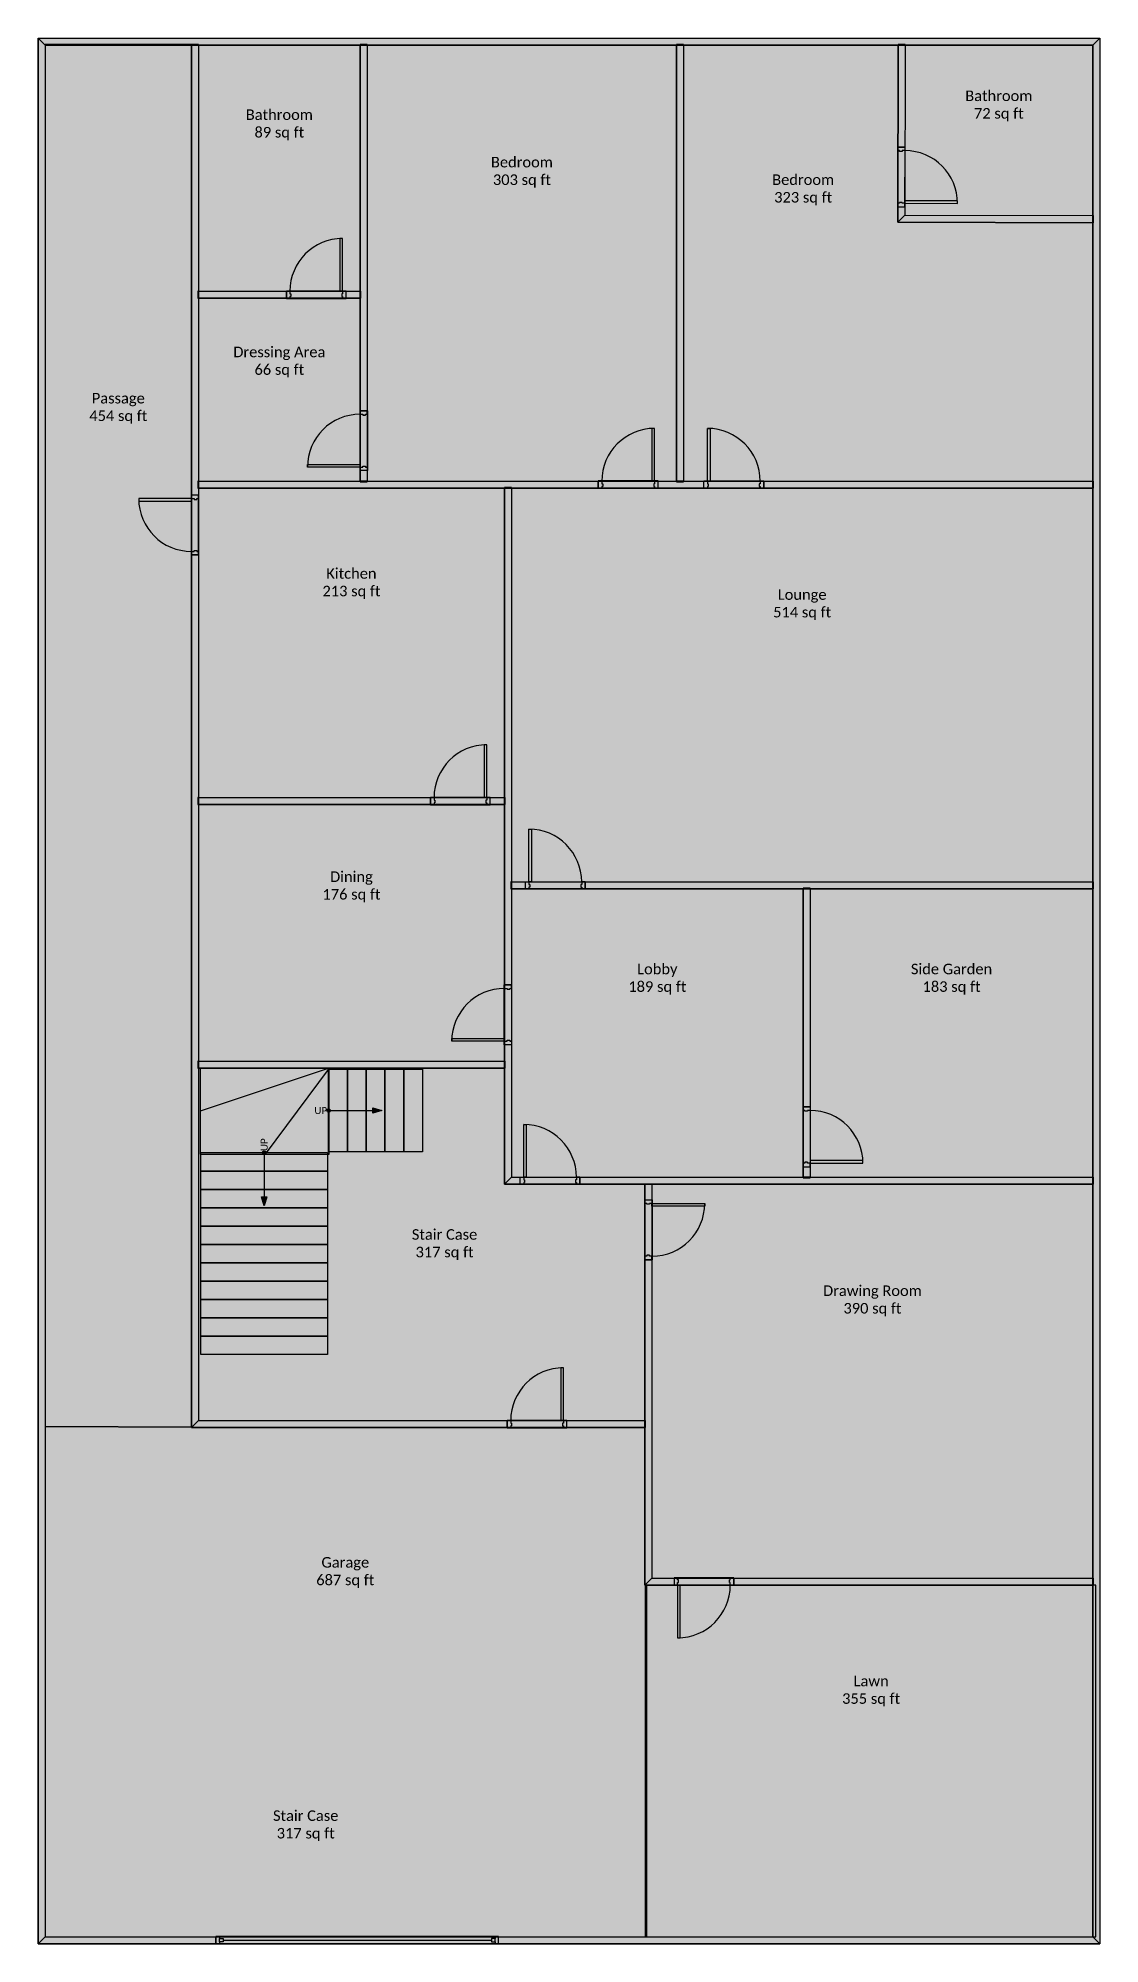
# Model space of a CAD drawing. Extents: x 0.7 to 51.1, y 1 to 91.3.
import ezdxf

# ---------------------------------------------------------------- set-up
doc = ezdxf.new("R2010")
doc.units = 0
doc.header["$MEASUREMENT"] = 0
for name, color, linetype in [('BUILDING_ENVELOPE', 7, 'CONTINUOUS'), ('LANDING', 7, 'CONTINUOUS'), ('SPACE', 7, 'CONTINUOUS'), ('STAIR', 7, 'CONTINUOUS')]:
    doc.layers.add(name, color=color, linetype=linetype)
doc.styles.get("Standard").update_dxf_attribs({"font": 'txt.shx'})

msp = doc.modelspace()

# ---------------------------------------------------------------- hatches: boundary and pattern name
at = {"layer": 'BUILDING_ENVELOPE'}
for points in [[(1.065, 90.999), (1.065, 1.332), (0.732, 0.999), (0.732, 91.332)], [(0.732, 91.332), (51.065, 91.332), (50.732, 90.999), (1.065, 90.999)], [(51.065, 91.332), (51.065, 0.999), (50.732, 1.332), (50.732, 90.999)], [(8, 90.999), (8.333, 90.999), (8.333, 91.032), (8, 91.032)], [(8.333, 90.999), (8.333, 25.8), (8, 25.467), (8, 90.999)], [(16, 90.999), (16.333, 90.999), (16.333, 91.032), (16, 91.032)], [(16.333, 90.999), (16.333, 70.333), (16, 70.333), (16, 90.999)], [(31, 90.999), (31.333, 90.999), (31.333, 91.032), (31, 91.032)], [(31.333, 90.999), (31.333, 70.333), (31, 70.333), (31, 90.999)], [(41.833, 90.999), (41.817, 82.935), (41.483, 82.603), (41.5, 90.999)], [(41.5, 90.999), (41.833, 90.999), (41.833, 91.032), (41.5, 91.032)], [(44.318, 83.62), (41.818, 83.625), (41.818, 83.5), (44.318, 83.495)], [(41.817, 82.935), (50.732, 82.917), (50.732, 82.583), (41.483, 82.603)], [(50.732, 82.917), (50.732, 82.583), (50.765, 82.583), (50.765, 82.917)], [(15.042, 81.833), (15.042, 79.333), (15.167, 79.333), (15.167, 81.833)], [(8.333, 79), (8.333, 79.333), (8.3, 79.333), (8.3, 79)], [(8.333, 79.333), (16, 79.333), (16, 79), (8.333, 79)], [(16, 79.333), (16, 79), (16.033, 79), (16.033, 79.333)], [(29.83, 72.833), (29.83, 70.333), (29.955, 70.333), (29.955, 72.833)], [(32.585, 72.833), (32.585, 70.333), (32.46, 70.333), (32.46, 72.833)], [(13.5, 71.125), (16, 71.125), (16, 71), (13.5, 71)], [(8.333, 70), (8.333, 70.333), (8.3, 70.333), (8.3, 70)], [(8.333, 70.333), (50.732, 70.333), (50.732, 70), (8.333, 70)], [(16.333, 70.333), (16, 70.333), (16, 70.3), (16.333, 70.3)], [(22.838, 70), (23.171, 70), (23.171, 70.033), (22.838, 70.033)], [(23.171, 70), (23.171, 37.333), (22.838, 37), (22.838, 70)], [(31.333, 70.333), (31, 70.333), (31, 70.3), (31.333, 70.3)], [(50.732, 70.333), (50.732, 70), (50.765, 70), (50.765, 70.333)], [(5.5, 69.375), (8, 69.375), (8, 69.5), (5.5, 69.5)], [(21.875, 57.833), (21.875, 55.333), (22, 55.333), (22, 57.833)], [(8.333, 55), (8.333, 55.333), (8.3, 55.333), (8.3, 55)], [(8.333, 55.333), (22.838, 55.333), (22.838, 55), (8.333, 55)], [(22.838, 55.333), (22.838, 55), (22.871, 55), (22.871, 55.333)], [(24.125, 53.833), (24.125, 51.333), (24, 51.333), (24, 53.833)], [(23.171, 51), (23.171, 51.333), (23.138, 51.333), (23.138, 51)], [(23.171, 51.333), (50.732, 51.333), (50.732, 51), (23.171, 51)], [(37, 51), (37.333, 51), (37.333, 51.033), (37, 51.033)], [(37.333, 51), (37.333, 37.333), (37, 37.333), (37, 51)], [(50.732, 51.333), (50.732, 51), (50.765, 51), (50.765, 51.333)], [(20.338, 43.908), (22.838, 43.908), (22.838, 43.783), (20.338, 43.783)], [(8.333, 42.5), (8.333, 42.833), (8.3, 42.833), (8.3, 42.5)], [(8.333, 42.833), (22.838, 42.833), (22.838, 42.5), (8.333, 42.5)], [(22.838, 42.833), (22.838, 42.5), (22.871, 42.5), (22.871, 42.833)], [(23.875, 39.833), (23.875, 37.333), (23.75, 37.333), (23.75, 39.833)], [(39.833, 38.125), (37.333, 38.125), (37.333, 38), (39.833, 38)], [(23.171, 37.333), (50.732, 37.333), (50.732, 37), (22.838, 37)], [(37.333, 37.333), (37, 37.333), (37, 37.3), (37.333, 37.3)], [(50.732, 37.333), (50.732, 37), (50.765, 37), (50.765, 37.333)], [(29.833, 37), (29.833, 18.333), (29.5, 18), (29.5, 37), (29.667, 37)], [(32.333, 35.966), (29.833, 35.966), (29.833, 36.091), (32.333, 36.091)], [(25.511, 28.3), (25.511, 25.8), (25.636, 25.8), (25.636, 28.3)], [(8.333, 25.8), (29.5, 25.8), (29.5, 25.467), (8, 25.467)], [(29.5, 25.8), (29.5, 25.467), (29.533, 25.467), (29.533, 25.8)], [(29.833, 18.333), (50.732, 18.333), (50.732, 18), (29.5, 18)], [(50.732, 18.333), (50.732, 18), (50.765, 18), (50.765, 18.333)], [(31.17, 15.5), (31.17, 18), (31.045, 18), (31.045, 15.5)], [(1.065, 1.332), (50.732, 1.332), (51.065, 0.999), (0.732, 0.999)]]:
    msp.add_hatch(color=7, dxfattribs=at).paths.add_polyline_path(points)
h = msp.add_hatch(color=7, dxfattribs=at)
h.paths.add_polyline_path([(41.484, 83.334), (41.817, 83.333), (41.818, 83.5), (41.693, 83.5), (41.568, 83.5), (41.484, 83.5)])
h.paths.add_polyline_path([(41.49, 86.167), (41.823, 86.166), (41.823, 86), (41.698, 86), (41.573, 86), (41.49, 86)])
h = msp.add_hatch(color=7, dxfattribs=at)
h.paths.add_polyline_path([(41.693, 83.5), (41.693, 83.542), (41.568, 83.542), (41.568, 83.5)])
h.paths.add_polyline_path([(41.698, 86), (41.698, 85.958), (41.573, 85.959), (41.573, 86)])
h = msp.add_hatch(color=7, dxfattribs=at)
h.paths.add_polyline_path([(15.333, 79), (15.333, 79.333), (15.167, 79.333), (15.167, 79.208), (15.167, 79.083), (15.167, 79)])
h.paths.add_polyline_path([(12.5, 79), (12.5, 79.333), (12.667, 79.333), (12.667, 79.208), (12.667, 79.083), (12.667, 79)])
h = msp.add_hatch(color=7, dxfattribs=at)
h.paths.add_polyline_path([(15.167, 79.208), (15.125, 79.208), (15.125, 79.083), (15.167, 79.083)])
h.paths.add_polyline_path([(12.667, 79.208), (12.708, 79.208), (12.708, 79.083), (12.667, 79.083)])
h = msp.add_hatch(color=7, dxfattribs=at)
h.paths.add_polyline_path([(16.333, 70.833), (16, 70.833), (16, 71), (16.125, 71), (16.25, 71), (16.333, 71)])
h.paths.add_polyline_path([(16.333, 73.667), (16, 73.667), (16, 73.5), (16.125, 73.5), (16.25, 73.5), (16.333, 73.5)])
h = msp.add_hatch(color=7, dxfattribs=at)
h.paths.add_polyline_path([(16.125, 71), (16.125, 71.042), (16.25, 71.042), (16.25, 71)])
h.paths.add_polyline_path([(16.125, 73.5), (16.125, 73.458), (16.25, 73.458), (16.25, 73.5)])
h = msp.add_hatch(color=7, dxfattribs=at)
h.paths.add_polyline_path([(8.333, 69.667), (8, 69.667), (8, 69.5), (8.125, 69.5), (8.25, 69.5), (8.333, 69.5)])
h.paths.add_polyline_path([(8.333, 66.833), (8, 66.833), (8, 67), (8.125, 67), (8.25, 67), (8.333, 67)])
h = msp.add_hatch(color=7, dxfattribs=at)
h.paths.add_polyline_path([(30.121, 70), (30.121, 70.333), (29.955, 70.333), (29.955, 70.208), (29.955, 70.083), (29.955, 70)])
h.paths.add_polyline_path([(27.288, 70), (27.288, 70.333), (27.455, 70.333), (27.455, 70.208), (27.455, 70.083), (27.455, 70)])
h = msp.add_hatch(color=7, dxfattribs=at)
h.paths.add_polyline_path([(29.955, 70.208), (29.913, 70.208), (29.913, 70.083), (29.955, 70.083)])
h.paths.add_polyline_path([(27.455, 70.208), (27.496, 70.208), (27.496, 70.083), (27.455, 70.083)])
h = msp.add_hatch(color=7, dxfattribs=at)
h.paths.add_polyline_path([(32.293, 70), (32.293, 70.333), (32.46, 70.333), (32.46, 70.208), (32.46, 70.083), (32.46, 70)])
h.paths.add_polyline_path([(35.127, 70), (35.127, 70.333), (34.96, 70.333), (34.96, 70.208), (34.96, 70.083), (34.96, 70)])
h = msp.add_hatch(color=7, dxfattribs=at)
h.paths.add_polyline_path([(32.46, 70.208), (32.502, 70.208), (32.502, 70.083), (32.46, 70.083)])
h.paths.add_polyline_path([(34.96, 70.208), (34.918, 70.208), (34.918, 70.083), (34.96, 70.083)])
h = msp.add_hatch(color=7, dxfattribs=at)
h.paths.add_polyline_path([(8.125, 69.5), (8.125, 69.458), (8.25, 69.458), (8.25, 69.5)])
h.paths.add_polyline_path([(8.125, 67), (8.125, 67.042), (8.25, 67.042), (8.25, 67)])
h = msp.add_hatch(color=7, dxfattribs=at)
h.paths.add_polyline_path([(22.167, 55), (22.167, 55.333), (22, 55.333), (22, 55.208), (22, 55.083), (22, 55)])
h.paths.add_polyline_path([(19.333, 55), (19.333, 55.333), (19.5, 55.333), (19.5, 55.208), (19.5, 55.083), (19.5, 55)])
h = msp.add_hatch(color=7, dxfattribs=at)
h.paths.add_polyline_path([(22, 55.208), (21.958, 55.208), (21.958, 55.083), (22, 55.083)])
h.paths.add_polyline_path([(19.5, 55.208), (19.542, 55.208), (19.542, 55.083), (19.5, 55.083)])
h = msp.add_hatch(color=7, dxfattribs=at)
h.paths.add_polyline_path([(23.833, 51), (23.833, 51.333), (24, 51.333), (24, 51.208), (24, 51.083), (24, 51)])
h.paths.add_polyline_path([(26.667, 51), (26.667, 51.333), (26.5, 51.333), (26.5, 51.208), (26.5, 51.083), (26.5, 51)])
h = msp.add_hatch(color=7, dxfattribs=at)
h.paths.add_polyline_path([(24, 51.208), (24.042, 51.208), (24.042, 51.083), (24, 51.083)])
h.paths.add_polyline_path([(26.5, 51.208), (26.458, 51.208), (26.458, 51.083), (26.5, 51.083)])
h = msp.add_hatch(color=7, dxfattribs=at)
h.paths.add_polyline_path([(23.171, 43.616), (22.838, 43.616), (22.838, 43.783), (22.963, 43.783), (23.088, 43.783), (23.171, 43.783)])
h.paths.add_polyline_path([(23.171, 46.45), (22.838, 46.45), (22.838, 46.283), (22.963, 46.283), (23.088, 46.283), (23.171, 46.283)])
h = msp.add_hatch(color=7, dxfattribs=at)
h.paths.add_polyline_path([(22.963, 43.783), (22.963, 43.825), (23.088, 43.825), (23.088, 43.783)])
h.paths.add_polyline_path([(22.963, 46.283), (22.963, 46.241), (23.088, 46.241), (23.088, 46.283)])
h = msp.add_hatch(color=134, dxfattribs=at)
h.paths.add_polyline_path([(14.505, 42.45), (15.394, 42.45), (15.394, 38.534), (14.505, 38.534)])
h.paths.add_polyline_path([(15.394, 42.45), (16.283, 42.45), (16.283, 38.534), (15.394, 38.534)])
h.paths.add_polyline_path([(16.283, 42.45), (17.172, 42.45), (17.172, 38.534), (16.283, 38.534)])
h.paths.add_polyline_path([(17.172, 42.45), (18.061, 42.45), (18.061, 38.534), (17.172, 38.534)])
h.paths.add_polyline_path([(18.061, 42.45), (18.95, 42.45), (18.95, 38.534), (18.061, 38.534)])
edge = h.paths.add_edge_path(flags=0)
edge = h.paths.add_edge_path(flags=0)
edge = h.paths.add_edge_path(flags=0)
edge = h.paths.add_edge_path(flags=0)
edge = h.paths.add_edge_path(flags=0)
edge = h.paths.add_edge_path(flags=0)
edge = h.paths.add_edge_path(flags=0)
edge = h.paths.add_edge_path(flags=0)
edge = h.paths.add_edge_path(flags=0)
edge = h.paths.add_edge_path(flags=0)
edge = h.paths.add_edge_path(flags=0)
edge = h.paths.add_edge_path(flags=0)
edge = h.paths.add_edge_path(flags=0)
edge = h.paths.add_edge_path(flags=0)
edge = h.paths.add_edge_path(flags=0)
edge = h.paths.add_edge_path(flags=0)
edge = h.paths.add_edge_path(flags=0)
edge = h.paths.add_edge_path(flags=0)
edge = h.paths.add_edge_path(flags=0)
edge = h.paths.add_edge_path(flags=0)
edge = h.paths.add_edge_path(flags=0)
edge = h.paths.add_edge_path(flags=0)
edge = h.paths.add_edge_path(flags=0)
edge = h.paths.add_edge_path(flags=0)
edge = h.paths.add_edge_path(flags=0)
edge = h.paths.add_edge_path(flags=0)
edge = h.paths.add_edge_path(flags=0)
edge = h.paths.add_edge_path(flags=0)
h = msp.add_hatch(color=7, dxfattribs=at)
h.paths.add_polyline_path([(37, 37.833), (37.333, 37.833), (37.333, 38), (37.208, 38), (37.083, 38), (37, 38)])
h.paths.add_polyline_path([(37, 40.667), (37.333, 40.667), (37.333, 40.5), (37.208, 40.5), (37.083, 40.5), (37, 40.5)])
h = msp.add_hatch(color=7, dxfattribs=at)
h.paths.add_polyline_path([(37.208, 38), (37.208, 38.042), (37.083, 38.042), (37.083, 38)])
h.paths.add_polyline_path([(37.208, 40.5), (37.208, 40.458), (37.083, 40.458), (37.083, 40.5)])
h = msp.add_hatch(color=134, dxfattribs=at)
h.paths.add_polyline_path([(14.45, 38.498), (14.45, 37.628), (8.45, 37.628), (8.45, 38.498)])
h.paths.add_polyline_path([(14.45, 37.628), (14.45, 36.757), (8.45, 36.757), (8.45, 37.628)])
h.paths.add_polyline_path([(14.45, 36.757), (14.45, 35.887), (8.45, 35.887), (8.45, 36.757)])
h.paths.add_polyline_path([(14.45, 35.887), (14.45, 35.017), (8.45, 35.017), (8.45, 35.887)])
h.paths.add_polyline_path([(14.45, 35.017), (14.45, 34.147), (8.45, 34.147), (8.45, 35.017)])
h.paths.add_polyline_path([(14.45, 34.147), (14.45, 33.277), (8.45, 33.277), (8.45, 34.147)])
h.paths.add_polyline_path([(14.45, 33.277), (14.45, 32.407), (8.45, 32.407), (8.45, 33.277)])
h.paths.add_polyline_path([(14.45, 32.407), (14.45, 31.536), (8.45, 31.536), (8.45, 32.407)])
h.paths.add_polyline_path([(14.45, 31.536), (14.45, 30.666), (8.45, 30.666), (8.45, 31.536)])
h.paths.add_polyline_path([(14.45, 30.666), (14.45, 29.796), (8.45, 29.796), (8.45, 30.666)])
h.paths.add_polyline_path([(14.45, 29.796), (14.45, 28.926), (8.45, 28.926), (8.45, 29.796)])
edge = h.paths.add_edge_path(flags=0)
edge = h.paths.add_edge_path(flags=0)
edge = h.paths.add_edge_path(flags=0)
edge = h.paths.add_edge_path(flags=0)
edge = h.paths.add_edge_path(flags=0)
edge = h.paths.add_edge_path(flags=0)
edge = h.paths.add_edge_path(flags=0)
edge = h.paths.add_edge_path(flags=0)
edge = h.paths.add_edge_path(flags=0)
edge = h.paths.add_edge_path(flags=0)
edge = h.paths.add_edge_path(flags=0)
edge = h.paths.add_edge_path(flags=0)
edge = h.paths.add_edge_path(flags=0)
edge = h.paths.add_edge_path(flags=0)
edge = h.paths.add_edge_path(flags=0)
edge = h.paths.add_edge_path(flags=0)
edge = h.paths.add_edge_path(flags=0)
edge = h.paths.add_edge_path(flags=0)
edge = h.paths.add_edge_path(flags=0)
edge = h.paths.add_edge_path(flags=0)
edge = h.paths.add_edge_path(flags=0)
edge = h.paths.add_edge_path(flags=0)
h = msp.add_hatch(color=7, dxfattribs=at)
h.paths.add_polyline_path([(23.583, 37), (23.583, 37.333), (23.75, 37.333), (23.75, 37.208), (23.75, 37.083), (23.75, 37)])
h.paths.add_polyline_path([(26.417, 37), (26.417, 37.333), (26.25, 37.333), (26.25, 37.208), (26.25, 37.083), (26.25, 37)])
h = msp.add_hatch(color=7, dxfattribs=at)
h.paths.add_polyline_path([(23.75, 37.208), (23.792, 37.208), (23.792, 37.083), (23.75, 37.083)])
h.paths.add_polyline_path([(26.25, 37.208), (26.208, 37.208), (26.208, 37.083), (26.25, 37.083)])
h = msp.add_hatch(color=7, dxfattribs=at)
h.paths.add_polyline_path([(29.5, 36.258), (29.833, 36.258), (29.833, 36.091), (29.708, 36.091), (29.583, 36.091), (29.5, 36.091)])
h.paths.add_polyline_path([(29.5, 33.424), (29.833, 33.424), (29.833, 33.591), (29.708, 33.591), (29.583, 33.591), (29.5, 33.591)])
h = msp.add_hatch(color=7, dxfattribs=at)
h.paths.add_polyline_path([(29.708, 36.091), (29.708, 36.049), (29.583, 36.049), (29.583, 36.091)])
h.paths.add_polyline_path([(29.708, 33.591), (29.708, 33.633), (29.583, 33.633), (29.583, 33.591)])
h = msp.add_hatch(color=7, dxfattribs=at)
h.paths.add_polyline_path([(25.803, 25.467), (25.803, 25.8), (25.636, 25.8), (25.636, 25.675), (25.636, 25.55), (25.636, 25.467)])
h.paths.add_polyline_path([(22.97, 25.467), (22.97, 25.8), (23.136, 25.8), (23.136, 25.675), (23.136, 25.55), (23.136, 25.467)])
h = msp.add_hatch(color=7, dxfattribs=at)
h.paths.add_polyline_path([(25.636, 25.675), (25.595, 25.675), (25.595, 25.55), (25.636, 25.55)])
h.paths.add_polyline_path([(23.136, 25.675), (23.178, 25.675), (23.178, 25.55), (23.136, 25.55)])
h = msp.add_hatch(color=7, dxfattribs=at)
h.paths.add_polyline_path([(30.879, 18.333), (30.879, 18), (31.045, 18), (31.045, 18.125), (31.045, 18.25), (31.045, 18.333)])
h.paths.add_polyline_path([(33.712, 18.333), (33.712, 18), (33.545, 18), (33.545, 18.125), (33.545, 18.25), (33.545, 18.333)])
h = msp.add_hatch(color=7, dxfattribs=at)
h.paths.add_polyline_path([(31.045, 18.125), (31.087, 18.125), (31.087, 18.25), (31.045, 18.25)])
h.paths.add_polyline_path([(33.545, 18.125), (33.504, 18.125), (33.504, 18.25), (33.545, 18.25)])
at = {"layer": 'LANDING'}
msp.add_hatch(color=134, dxfattribs=at).paths.add_polyline_path([(14.535, 42.499), (8.421, 42.499), (8.421, 38.421), (14.535, 38.421)])
at = {"layer": 'SPACE'}
for color, points in [(54, [(8, 25.5), (8, 91.024), (1.065, 91.024), (1.065, 25.532)]), (5, [(16, 79.333), (16, 90.999), (8.333, 90.999), (8.333, 79.333)]), (10, [(16.333, 70.333), (31, 70.333), (31, 90.999), (16.333, 90.999)]), (10, [(31.333, 70.333), (50.732, 70.333), (50.732, 82.583), (41.483, 82.603), (41.5, 90.999), (31.333, 90.999)]), (5, [(41.817, 82.935), (50.732, 82.917), (50.732, 90.999), (41.833, 90.999), (41.817, 82.935)]), (11, [(16, 70.333), (16, 79), (8.333, 79), (8.333, 70.333)]), (40, [(22.838, 55.333), (22.838, 70), (8.333, 70), (8.333, 55.333), (22.838, 55.333)]), (2, [(23.171, 70), (23.171, 51.333), (50.732, 51.333), (50.732, 70)]), (253, [(22.838, 42.833), (22.838, 55), (8.333, 55), (8.333, 42.833), (22.838, 42.833)]), (6, [(37, 37.333), (37, 51), (23.171, 51), (23.171, 37.333)]), (40, [(37.333, 37.333), (50.732, 37.333), (50.732, 51), (37.333, 51)]), (190, [(29.5, 25.8), (29.5, 37), (22.838, 37), (22.838, 42.5), (8.333, 42.5), (8.333, 25.8)]), (94, [(29.833, 37), (29.833, 18.333), (50.732, 18.333), (50.732, 37)]), (22, [(29.5, 25.467), (8, 25.467), (1.065, 25.498), (1.065, 1.332), (29.521, 1.332), (29.521, 18), (29.5, 18)]), (111, [(29.565, 18), (29.565, 1.332), (50.877, 1.332), (50.877, 18)])]:
    msp.add_hatch(color=color, dxfattribs=at).paths.add_polyline_path(points)
at = {"layer": 'STAIR'}
h = msp.add_hatch(color=134, dxfattribs=at)
edge = h.paths.add_edge_path()
edge.add_arc((14.505, 40.492), 0.0868, 0, 360)
for points in [[(16.601, 40.365), (16.601, 40.62), (17.027, 40.489)], [(11.323, 36.402), (11.577, 36.402), (11.447, 35.977)]]:
    msp.add_hatch(color=134, dxfattribs=at).paths.add_polyline_path(points)
h = msp.add_hatch(color=134, dxfattribs=at)
edge = h.paths.add_edge_path()
edge.add_arc((11.45, 38.498), 0.0868, 0, 360)

# ---------------------------------------------------------------- linework, layer by layer
at = {"layer": 'BUILDING_ENVELOPE', "color": 7, "linetype": 'CONTINUOUS'}
for p, q in [((0.732, 91.332), (0.732, 0.999)), ((0.732, 91.332), (51.065, 91.332)), ((51.065, 91.332), (51.065, 0.999)), ((1.065, 90.999), (1.065, 1.332)), ((1.065, 90.999), (50.732, 90.999)), ((8, 90.999), (8, 25.467)), ((8.333, 90.999), (8.333, 25.8)), ((16, 90.999), (16, 70.333)), ((16.333, 90.999), (16.333, 70.333)), ((31, 90.999), (31, 70.333)), ((31.333, 90.999), (31.333, 70.333)), ((41.5, 90.999), (41.483, 82.603)), ((41.833, 90.999), (41.817, 82.935)), ((50.732, 90.999), (50.732, 1.332)), ((41.49, 86.167), (41.823, 86.166)), ((41.49, 86), (41.49, 86.167)), ((41.49, 86.167), (41.823, 86.166)), ((41.573, 86), (41.49, 86)), ((41.573, 85.959), (41.573, 86)), ((41.698, 85.958), (41.573, 85.959)), ((41.823, 86), (41.698, 86)), ((41.698, 86), (41.698, 85.958)), ((41.823, 86.166), (41.823, 86)), ((41.568, 83.5), (41.484, 83.5)), ((41.484, 83.5), (41.484, 83.334)), ((41.484, 83.334), (41.817, 83.333)), ((41.484, 83.334), (41.817, 83.333)), ((41.693, 83.542), (41.568, 83.542)), ((41.568, 83.542), (41.568, 83.5)), ((41.693, 83.5), (41.693, 83.542)), ((41.818, 83.5), (41.693, 83.5)), ((41.817, 83.333), (41.818, 83.5)), ((41.483, 82.603), (50.732, 82.583)), ((41.817, 82.935), (50.732, 82.917)), ((8.333, 79.333), (16, 79.333)), ((8.333, 79), (16, 79)), ((12.5, 79), (12.5, 79.333)), ((12.5, 79.333), (12.667, 79.333)), ((12.5, 79), (12.5, 79.333)), ((12.667, 79), (12.5, 79)), ((12.667, 79.333), (12.667, 79.208)), ((12.667, 79.208), (12.708, 79.208)), ((12.667, 79.083), (12.667, 79)), ((12.708, 79.083), (12.667, 79.083)), ((12.708, 79.208), (12.708, 79.083)), ((15.167, 79.208), (15.125, 79.208)), ((15.125, 79.208), (15.125, 79.083)), ((15.125, 79.083), (15.167, 79.083)), ((15.333, 79.333), (15.167, 79.333)), ((15.167, 79.333), (15.167, 79.208)), ((15.167, 79.083), (15.167, 79)), ((15.167, 79), (15.333, 79)), ((15.333, 79), (15.333, 79.333)), ((15.333, 79), (15.333, 79.333)), ((16.333, 73.667), (16, 73.667)), ((16, 73.667), (16, 73.5)), ((16.333, 73.667), (16, 73.667)), ((16, 73.5), (16.125, 73.5)), ((16.125, 73.5), (16.125, 73.458)), ((16.125, 73.458), (16.25, 73.458)), ((16.25, 73.5), (16.333, 73.5)), ((16.25, 73.458), (16.25, 73.5)), ((16.333, 73.5), (16.333, 73.667)), ((16, 70.833), (16, 71)), ((16, 71), (16.125, 71)), ((16.333, 70.833), (16, 70.833)), ((16.333, 70.833), (16, 70.833)), ((16.125, 71), (16.125, 71.042)), ((16.125, 71.042), (16.25, 71.042)), ((16.25, 71.042), (16.25, 71)), ((16.25, 71), (16.333, 71)), ((16.333, 71), (16.333, 70.833)), ((8.333, 69.667), (8, 69.667)), ((8, 69.667), (8, 69.5)), ((8.333, 69.667), (8, 69.667)), ((8.333, 70.333), (50.732, 70.333)), ((8.333, 70), (50.732, 70)), ((8.333, 69.5), (8.333, 69.667)), ((22.838, 70), (22.838, 37)), ((23.171, 70), (23.171, 37.333)), ((27.288, 70), (27.288, 70.333)), ((27.288, 70.333), (27.455, 70.333)), ((27.288, 70), (27.288, 70.333)), ((27.455, 70), (27.288, 70)), ((27.455, 70.333), (27.455, 70.208)), ((27.455, 70.208), (27.496, 70.208)), ((27.455, 70.083), (27.455, 70)), ((27.496, 70.083), (27.455, 70.083)), ((27.496, 70.208), (27.496, 70.083)), ((29.955, 70.208), (29.913, 70.208)), ((29.913, 70.208), (29.913, 70.083)), ((29.913, 70.083), (29.955, 70.083)), ((30.121, 70.333), (29.955, 70.333)), ((29.955, 70.333), (29.955, 70.208)), ((29.955, 70.083), (29.955, 70)), ((29.955, 70), (30.121, 70)), ((30.121, 70), (30.121, 70.333)), ((30.121, 70), (30.121, 70.333)), ((32.293, 70), (32.293, 70.333)), ((32.293, 70.333), (32.46, 70.333)), ((32.293, 70), (32.293, 70.333)), ((32.46, 70), (32.293, 70)), ((32.46, 70.333), (32.46, 70.208)), ((32.46, 70.208), (32.502, 70.208)), ((32.46, 70.083), (32.46, 70)), ((32.502, 70.083), (32.46, 70.083)), ((32.502, 70.208), (32.502, 70.083)), ((34.96, 70.208), (34.918, 70.208)), ((34.918, 70.208), (34.918, 70.083)), ((34.918, 70.083), (34.96, 70.083)), ((35.127, 70.333), (34.96, 70.333)), ((34.96, 70.333), (34.96, 70.208)), ((34.96, 70.083), (34.96, 70)), ((34.96, 70), (35.127, 70)), ((35.127, 70), (35.127, 70.333)), ((35.127, 70), (35.127, 70.333)), ((8, 69.5), (8.125, 69.5)), ((8.125, 69.5), (8.125, 69.458)), ((8.125, 69.458), (8.25, 69.458)), ((8.25, 69.5), (8.333, 69.5)), ((8.25, 69.458), (8.25, 69.5)), ((8, 66.833), (8, 67)), ((8, 67), (8.125, 67)), ((8.125, 67), (8.125, 67.042)), ((8.125, 67.042), (8.25, 67.042)), ((8.25, 67.042), (8.25, 67)), ((8.25, 67), (8.333, 67)), ((8.333, 67), (8.333, 66.833)), ((8.333, 66.833), (8, 66.833)), ((8.333, 66.833), (8, 66.833)), ((8.333, 55.333), (22.838, 55.333)), ((19.333, 55), (19.333, 55.333)), ((19.333, 55.333), (19.5, 55.333)), ((19.333, 55), (19.333, 55.333)), ((19.5, 55.333), (19.5, 55.208)), ((19.5, 55.208), (19.542, 55.208)), ((19.542, 55.208), (19.542, 55.083)), ((22, 55.208), (21.958, 55.208)), ((21.958, 55.208), (21.958, 55.083)), ((22.167, 55.333), (22, 55.333)), ((22, 55.333), (22, 55.208)), ((22.167, 55), (22.167, 55.333)), ((22.167, 55), (22.167, 55.333)), ((8.333, 55), (22.838, 55)), ((19.5, 55), (19.333, 55)), ((19.5, 55.083), (19.5, 55)), ((19.542, 55.083), (19.5, 55.083)), ((21.958, 55.083), (22, 55.083)), ((22, 55.083), (22, 55)), ((22, 55), (22.167, 55)), ((23.171, 51.333), (50.732, 51.333)), ((23.171, 51), (50.732, 51)), ((23.833, 51), (23.833, 51.333)), ((23.833, 51.333), (24, 51.333)), ((23.833, 51), (23.833, 51.333)), ((24, 51), (23.833, 51)), ((24, 51.333), (24, 51.208)), ((24, 51.208), (24.042, 51.208)), ((24, 51.083), (24, 51)), ((24.042, 51.083), (24, 51.083)), ((24.042, 51.208), (24.042, 51.083)), ((26.5, 51.208), (26.458, 51.208)), ((26.458, 51.208), (26.458, 51.083)), ((26.458, 51.083), (26.5, 51.083)), ((26.667, 51.333), (26.5, 51.333)), ((26.5, 51.333), (26.5, 51.208)), ((26.5, 51.083), (26.5, 51)), ((26.5, 51), (26.667, 51)), ((26.667, 51), (26.667, 51.333)), ((26.667, 51), (26.667, 51.333)), ((37, 51), (37, 37.333)), ((37.333, 51), (37.333, 37.333)), ((23.171, 46.45), (22.838, 46.45)), ((22.838, 46.45), (22.838, 46.283)), ((23.171, 46.45), (22.838, 46.45)), ((22.838, 46.283), (22.963, 46.283)), ((22.963, 46.283), (22.963, 46.241)), ((22.963, 46.241), (23.088, 46.241)), ((23.088, 46.283), (23.171, 46.283)), ((23.088, 46.241), (23.088, 46.283)), ((23.171, 46.283), (23.171, 46.45)), ((22.838, 43.616), (22.838, 43.783)), ((22.838, 43.783), (22.963, 43.783)), ((23.171, 43.616), (22.838, 43.616)), ((23.171, 43.616), (22.838, 43.616)), ((22.963, 43.783), (22.963, 43.825)), ((22.963, 43.825), (23.088, 43.825)), ((23.088, 43.825), (23.088, 43.783)), ((23.088, 43.783), (23.171, 43.783)), ((23.171, 43.783), (23.171, 43.616)), ((8.333, 42.833), (22.838, 42.833)), ((8.333, 42.5), (22.838, 42.5)), ((37, 40.667), (37.333, 40.667)), ((37, 40.5), (37, 40.667)), ((37, 40.667), (37.333, 40.667)), ((37.333, 40.667), (37.333, 40.5)), ((37.083, 40.5), (37, 40.5)), ((37.083, 40.458), (37.083, 40.5)), ((37.208, 40.458), (37.083, 40.458)), ((37.333, 40.5), (37.208, 40.5)), ((37.208, 40.5), (37.208, 40.458)), ((37.083, 38), (37, 38)), ((37, 38), (37, 37.833)), ((37.208, 38.042), (37.083, 38.042)), ((37.083, 38.042), (37.083, 38)), ((37.208, 38), (37.208, 38.042)), ((37.333, 38), (37.208, 38)), ((37.333, 37.833), (37.333, 38)), ((23.171, 37.333), (50.732, 37.333)), ((23.583, 37), (23.583, 37.333)), ((23.583, 37.333), (23.75, 37.333)), ((23.583, 37), (23.583, 37.333)), ((23.75, 37.333), (23.75, 37.208)), ((23.75, 37.208), (23.792, 37.208)), ((23.75, 37.083), (23.75, 37)), ((23.792, 37.083), (23.75, 37.083)), ((23.792, 37.208), (23.792, 37.083)), ((26.25, 37.208), (26.208, 37.208)), ((26.208, 37.208), (26.208, 37.083)), ((26.208, 37.083), (26.25, 37.083)), ((26.417, 37.333), (26.25, 37.333)), ((26.25, 37.333), (26.25, 37.208)), ((26.25, 37.083), (26.25, 37)), ((26.417, 37), (26.417, 37.333)), ((26.417, 37), (26.417, 37.333)), ((37, 37.833), (37.333, 37.833)), ((37, 37.833), (37.333, 37.833)), ((22.838, 37), (50.732, 37)), ((23.75, 37), (23.583, 37)), ((26.25, 37), (26.417, 37)), ((29.5, 36.258), (29.833, 36.258)), ((29.5, 36.091), (29.5, 36.258)), ((29.5, 36.258), (29.833, 36.258)), ((29.833, 36.258), (29.833, 36.091)), ((29.583, 36.091), (29.5, 36.091)), ((29.583, 36.049), (29.583, 36.091)), ((29.708, 36.049), (29.583, 36.049)), ((29.833, 36.091), (29.708, 36.091)), ((29.708, 36.091), (29.708, 36.049)), ((29.583, 33.591), (29.5, 33.591)), ((29.5, 33.591), (29.5, 33.424)), ((29.708, 33.633), (29.583, 33.633)), ((29.583, 33.633), (29.583, 33.591)), ((29.708, 33.591), (29.708, 33.633)), ((29.833, 33.591), (29.708, 33.591)), ((29.833, 33.424), (29.833, 33.591)), ((29.5, 33.424), (29.833, 33.424)), ((29.5, 33.424), (29.833, 33.424)), ((8, 25.467), (29.5, 25.467)), ((8.333, 25.8), (29.5, 25.8)), ((22.97, 25.467), (22.97, 25.8)), ((22.97, 25.8), (23.136, 25.8)), ((22.97, 25.467), (22.97, 25.8)), ((23.136, 25.467), (22.97, 25.467)), ((23.136, 25.8), (23.136, 25.675)), ((23.136, 25.675), (23.178, 25.675)), ((23.136, 25.55), (23.136, 25.467)), ((23.178, 25.55), (23.136, 25.55)), ((23.178, 25.675), (23.178, 25.55)), ((25.636, 25.675), (25.595, 25.675)), ((25.595, 25.675), (25.595, 25.55)), ((25.595, 25.55), (25.636, 25.55)), ((25.803, 25.8), (25.636, 25.8)), ((25.636, 25.8), (25.636, 25.675)), ((25.636, 25.55), (25.636, 25.467)), ((25.636, 25.467), (25.803, 25.467)), ((25.803, 25.467), (25.803, 25.8)), ((25.803, 25.467), (25.803, 25.8)), ((29.833, 18.333), (50.732, 18.333)), ((30.879, 18.333), (30.879, 18)), ((31.045, 18.333), (30.879, 18.333)), ((30.879, 18.333), (30.879, 18)), ((31.045, 18.25), (31.045, 18.333)), ((31.087, 18.25), (31.045, 18.25)), ((31.045, 18), (31.045, 18.125)), ((31.045, 18.125), (31.087, 18.125)), ((31.087, 18.125), (31.087, 18.25)), ((33.504, 18.125), (33.504, 18.25)), ((33.504, 18.25), (33.545, 18.25)), ((33.545, 18.125), (33.504, 18.125)), ((33.545, 18.25), (33.545, 18.333)), ((33.545, 18.333), (33.712, 18.333)), ((33.545, 18), (33.545, 18.125)), ((33.712, 18.333), (33.712, 18)), ((33.712, 18.333), (33.712, 18)), ((29.5, 18), (50.732, 18)), ((30.879, 18), (31.045, 18)), ((33.712, 18), (33.545, 18)), ((0.732, 0.999), (51.065, 0.999)), ((1.065, 1.332), (50.732, 1.332)), ((9.164, 0.999), (9.164, 1.332)), ((9.164, 1.332), (9.331, 1.332)), ((9.164, 0.999), (9.164, 1.332)), ((9.331, 0.999), (9.164, 0.999)), ((9.331, 1.332), (9.331, 1.249)), ((9.331, 1.082), (9.331, 0.999)), ((9.497, 1.165), (22.229, 1.165)), ((22.562, 1.332), (22.396, 1.332)), ((22.396, 1.332), (22.396, 1.249)), ((22.396, 1.082), (22.396, 0.999)), ((22.396, 0.999), (22.562, 0.999)), ((22.562, 0.999), (22.562, 1.332)), ((22.562, 0.999), (22.562, 1.332))]:
    msp.add_line(p, q, dxfattribs=at)
for points in [[(1.065, 90.999), (1.065, 1.332), (0.732, 0.999), (0.732, 91.332)], [(0.732, 91.332), (51.065, 91.332), (50.732, 90.999), (1.065, 90.999)], [(51.065, 91.332), (51.065, 0.999), (50.732, 1.332), (50.732, 90.999)], [(8, 90.999), (8.333, 90.999), (8.333, 91.032), (8, 91.032)], [(8.333, 90.999), (8.333, 25.8), (8, 25.467), (8, 90.999)], [(16, 90.999), (16.333, 90.999), (16.333, 91.032), (16, 91.032)], [(16.333, 90.999), (16.333, 70.333), (16, 70.333), (16, 90.999)], [(31, 90.999), (31.333, 90.999), (31.333, 91.032), (31, 91.032)], [(31.333, 90.999), (31.333, 70.333), (31, 70.333), (31, 90.999)], [(41.833, 90.999), (41.817, 82.935), (41.483, 82.603), (41.5, 90.999)], [(41.5, 90.999), (41.833, 90.999), (41.833, 91.032), (41.5, 91.032)], [(41.482, 86.167), (41.476, 83.334), (41.825, 83.333), (41.831, 86.166)], [(44.318, 83.62), (41.818, 83.625), (41.818, 83.5), (44.318, 83.495)], [(41.817, 82.935), (50.732, 82.917), (50.732, 82.583), (41.483, 82.603)], [(50.732, 82.917), (50.732, 82.583), (50.765, 82.583), (50.765, 82.917)], [(15.042, 81.833), (15.042, 79.333), (15.167, 79.333), (15.167, 81.833)], [(8.333, 79), (8.333, 79.333), (8.3, 79.333), (8.3, 79)], [(8.333, 79.333), (16, 79.333), (16, 79), (8.333, 79)], [(12.5, 78.992), (15.333, 78.992), (15.333, 79.341), (12.5, 79.341)], [(16, 79.333), (16, 79), (16.033, 79), (16.033, 79.333)], [(16.341, 73.667), (16.341, 70.833), (15.992, 70.833), (15.992, 73.667)], [(29.83, 72.833), (29.83, 70.333), (29.955, 70.333), (29.955, 72.833)], [(32.585, 72.833), (32.585, 70.333), (32.46, 70.333), (32.46, 72.833)], [(13.5, 71.125), (16, 71.125), (16, 71), (13.5, 71)], [(8.341, 66.833), (8.341, 69.667), (7.992, 69.667), (7.992, 66.833)], [(8.333, 70), (8.333, 70.333), (8.3, 70.333), (8.3, 70)], [(8.333, 70.333), (50.732, 70.333), (50.732, 70), (8.333, 70)], [(16.333, 70.333), (16, 70.333), (16, 70.3), (16.333, 70.3)], [(22.838, 70), (23.171, 70), (23.171, 70.033), (22.838, 70.033)], [(23.171, 70), (23.171, 37.333), (22.838, 37), (22.838, 70)], [(27.288, 69.992), (30.121, 69.992), (30.121, 70.341), (27.288, 70.341)], [(31.333, 70.333), (31, 70.333), (31, 70.3), (31.333, 70.3)], [(35.127, 69.992), (32.293, 69.992), (32.293, 70.341), (35.127, 70.341)], [(50.732, 70.333), (50.732, 70), (50.765, 70), (50.765, 70.333)], [(5.5, 69.375), (8, 69.375), (8, 69.5), (5.5, 69.5)], [(21.875, 57.833), (21.875, 55.333), (22, 55.333), (22, 57.833)], [(8.333, 55), (8.333, 55.333), (8.3, 55.333), (8.3, 55)], [(8.333, 55.333), (22.838, 55.333), (22.838, 55), (8.333, 55)], [(19.333, 54.992), (22.167, 54.992), (22.167, 55.341), (19.333, 55.341)], [(22.838, 55.333), (22.838, 55), (22.871, 55), (22.871, 55.333)], [(24.125, 53.833), (24.125, 51.333), (24, 51.333), (24, 53.833)], [(23.171, 51), (23.171, 51.333), (23.138, 51.333), (23.138, 51)], [(23.171, 51.333), (50.732, 51.333), (50.732, 51), (23.171, 51)], [(26.667, 50.992), (23.833, 50.992), (23.833, 51.341), (26.667, 51.341)], [(37, 51), (37.333, 51), (37.333, 51.033), (37, 51.033)], [(37.333, 51), (37.333, 37.333), (37, 37.333), (37, 51)], [(50.732, 51.333), (50.732, 51), (50.765, 51), (50.765, 51.333)], [(23.179, 46.45), (23.179, 43.616), (22.83, 43.616), (22.83, 46.45)], [(20.338, 43.908), (22.838, 43.908), (22.838, 43.783), (20.338, 43.783)], [(8.333, 42.5), (8.333, 42.833), (8.3, 42.833), (8.3, 42.5)], [(8.333, 42.833), (22.838, 42.833), (22.838, 42.5), (8.333, 42.5)], [(22.838, 42.833), (22.838, 42.5), (22.871, 42.5), (22.871, 42.833)], [(36.992, 40.667), (36.992, 37.833), (37.341, 37.833), (37.341, 40.667)], [(23.875, 39.833), (23.875, 37.333), (23.75, 37.333), (23.75, 39.833)], [(39.833, 38.125), (37.333, 38.125), (37.333, 38), (39.833, 38)], [(23.171, 37.333), (50.732, 37.333), (50.732, 37), (22.838, 37)], [(26.417, 36.992), (23.583, 36.992), (23.583, 37.341), (26.417, 37.341)], [(37.333, 37.333), (37, 37.333), (37, 37.3), (37.333, 37.3)], [(50.732, 37.333), (50.732, 37), (50.765, 37), (50.765, 37.333)], [(29.492, 33.424), (29.492, 36.258), (29.841, 36.258), (29.841, 33.424)], [(29.833, 37), (29.833, 18.333), (29.5, 18), (29.5, 37), (29.667, 37)], [(32.333, 35.966), (29.833, 35.966), (29.833, 36.091), (32.333, 36.091)], [(25.511, 28.3), (25.511, 25.8), (25.636, 25.8), (25.636, 28.3)], [(8.333, 25.8), (29.5, 25.8), (29.5, 25.467), (8, 25.467)], [(22.97, 25.459), (25.803, 25.459), (25.803, 25.808), (22.97, 25.808)], [(29.5, 25.8), (29.5, 25.467), (29.533, 25.467), (29.533, 25.8)], [(29.833, 18.333), (50.732, 18.333), (50.732, 18), (29.5, 18)], [(33.712, 18.341), (30.879, 18.341), (30.879, 17.992), (33.712, 17.992)], [(50.732, 18.333), (50.732, 18), (50.765, 18), (50.765, 18.333)], [(31.17, 15.5), (31.17, 18), (31.045, 18), (31.045, 15.5)], [(1.065, 1.332), (50.732, 1.332), (51.065, 0.999), (0.732, 0.999)], [(9.164, 0.991), (22.562, 0.991), (22.562, 1.34), (9.164, 1.34)], [(9.331, 1.249), (9.497, 1.249), (9.497, 1.082), (9.331, 1.082)], [(22.396, 1.249), (22.229, 1.249), (22.229, 1.082), (22.396, 1.082)]]:
    msp.add_lwpolyline(points, close=True, dxfattribs=at)
at = {"layer": 'BUILDING_ENVELOPE', "color": 9, "linetype": 'CONTINUOUS'}
for points in [[(14.505, 42.45), (15.394, 42.45), (15.394, 38.534), (14.505, 38.534)], [(15.394, 42.45), (16.283, 42.45), (16.283, 38.534), (15.394, 38.534)], [(16.283, 42.45), (17.172, 42.45), (17.172, 38.534), (16.283, 38.534)], [(17.172, 42.45), (18.061, 42.45), (18.061, 38.534), (17.172, 38.534)], [(18.061, 42.45), (18.95, 42.45), (18.95, 38.534), (18.061, 38.534)], [(14.45, 38.498), (14.45, 37.628), (8.45, 37.628), (8.45, 38.498)], [(14.45, 37.628), (14.45, 36.757), (8.45, 36.757), (8.45, 37.628)], [(14.45, 36.757), (14.45, 35.887), (8.45, 35.887), (8.45, 36.757)], [(14.45, 35.887), (14.45, 35.017), (8.45, 35.017), (8.45, 35.887)], [(14.45, 35.017), (14.45, 34.147), (8.45, 34.147), (8.45, 35.017)], [(14.45, 34.147), (14.45, 33.277), (8.45, 33.277), (8.45, 34.147)], [(14.45, 33.277), (14.45, 32.407), (8.45, 32.407), (8.45, 33.277)], [(14.45, 32.407), (14.45, 31.536), (8.45, 31.536), (8.45, 32.407)], [(14.45, 31.536), (14.45, 30.666), (8.45, 30.666), (8.45, 31.536)], [(14.45, 30.666), (14.45, 29.796), (8.45, 29.796), (8.45, 30.666)], [(14.45, 29.796), (14.45, 28.926), (8.45, 28.926), (8.45, 29.796)]]:
    msp.add_lwpolyline(points, close=True, dxfattribs=at)
at = {"layer": 'BUILDING_ENVELOPE', "color": 7, "linetype": 'CONTINUOUS'}
for points in [[(29.667, 37), (29.5, 37), (29.5, 18)], [(29.667, 37), (29.833, 37), (29.833, 18.333)]]:
    msp.add_lwpolyline(points, dxfattribs=at)
for centre, start, end in [((41.818, 83.5), 359.88063, 89.88063), ((15.167, 79.333), 90, 180), ((16, 71), 90, 180), ((29.955, 70.333), 90, 180), ((32.46, 70.333), 0, 90), ((8, 69.5), 180, 270), ((22, 55.333), 90, 180), ((24, 51.333), 0, 90), ((22.838, 43.783), 90, 180), ((23.75, 37.333), 0, 90), ((37.333, 38), 0, 90), ((29.833, 36.091), 270, 0), ((25.636, 25.8), 90, 180), ((31.045, 18), 270, 0)]:
    msp.add_arc(centre, 2.5, start, end, dxfattribs=at)
at = {"layer": 'LANDING', "color": 9, "linetype": 'CONTINUOUS'}
for q in [(8.421, 40.468), (11.492, 38.421)]:
    msp.add_line((14.535, 42.499), q, dxfattribs=at)
at = {"layer": 'LANDING', "color": 7, "linetype": 'CONTINUOUS'}
msp.add_lwpolyline([(14.535, 42.499), (8.421, 42.499), (8.421, 38.421), (14.535, 38.421)], close=True, dxfattribs=at)
at = {"layer": 'SPACE', "linetype": 'CONTINUOUS'}
for p, q in [((41.833, 90.999), (41.817, 82.935)), ((50.732, 90.999), (41.833, 90.999)), ((50.732, 82.917), (50.732, 90.999)), ((41.817, 82.935), (50.732, 82.917)), ((22.838, 70), (8.333, 70)), ((8.333, 70), (8.333, 55.333)), ((22.838, 55.333), (22.838, 70)), ((8.333, 55.333), (22.838, 55.333)), ((22.838, 55), (8.333, 55)), ((8.333, 55), (8.333, 42.833)), ((22.838, 42.833), (22.838, 55)), ((8.333, 42.833), (22.838, 42.833))]:
    msp.add_line(p, q, dxfattribs=at)
for points in [[(8, 25.5), (8, 91.024), (1.065, 91.024), (1.065, 25.532)], [(16, 79.333), (16, 90.999), (8.333, 90.999), (8.333, 79.333)], [(16.333, 70.333), (31, 70.333), (31, 90.999), (16.333, 90.999)], [(31.333, 70.333), (50.732, 70.333), (50.732, 82.583), (41.483, 82.603), (41.5, 90.999), (31.333, 90.999)], [(16, 70.333), (16, 79), (8.333, 79), (8.333, 70.333)], [(23.171, 70), (23.171, 51.333), (50.732, 51.333), (50.732, 70)], [(37, 37.333), (37, 51), (23.171, 51), (23.171, 37.333)], [(37.333, 37.333), (50.732, 37.333), (50.732, 51), (37.333, 51)], [(29.5, 25.8), (29.5, 37), (22.838, 37), (22.838, 42.5), (8.333, 42.5), (8.333, 25.8)], [(29.833, 37), (29.833, 18.333), (50.732, 18.333), (50.732, 37)], [(29.5, 25.467), (8, 25.467), (1.065, 25.498), (1.065, 1.332), (29.521, 1.332), (29.521, 18), (29.5, 18)], [(29.565, 18), (29.565, 1.332), (50.877, 1.332), (50.877, 18)]]:
    msp.add_lwpolyline(points, close=True, dxfattribs=at)
at = {"layer": 'STAIR', "color": 7, "linetype": 'CONTINUOUS'}
for p, q in [((14.505, 40.492), (16.814, 40.492)), ((11.45, 38.498), (11.45, 36.19))]:
    msp.add_line(p, q, dxfattribs=at)
for points in [[(16.601, 40.365), (16.601, 40.62), (17.027, 40.489)], [(11.323, 36.402), (11.577, 36.402), (11.447, 35.977)]]:
    msp.add_lwpolyline(points, close=True, dxfattribs=at)
for centre in [(14.505, 40.492), (11.45, 38.498)]:
    msp.add_circle(centre, 0.0868, dxfattribs=at)

# ---------------------------------------------------------------- texts
at = {"layer": 'BUILDING_ENVELOPE', "insert": (14.129, 40.492), "char_height": 0.33333, "width": 0.75327, "attachment_point": 5}
msp.add_mtext('\\C7;\\fCalibri|b0|i0|;\\H0.33333206176758;UP', dxfattribs=at)
at = {"layer": 'BUILDING_ENVELOPE', "insert": (11.45, 38.874), "char_height": 0.33333, "width": 0.75327, "attachment_point": 5, "rotation": 90}
msp.add_mtext('\\C7;\\fCalibri|b0|i0|;\\H0.33333206176758;UP', dxfattribs=at)
at = {"layer": 'SPACE', "char_height": 0.5, "attachment_point": 5}
for s, insert, width in [('\\C7;\\fCalibri|b0|i0|;\\H0.50000381469727;Bathroom\\P72 sq ft\\P\\P', (46.274, 87.702), 3.31902), ('\\C7;\\fCalibri|b0|i0|;\\H0.50000381469727;Bathroom\\P89 sq ft\\P\\P', (12.167, 86.807), 3.31902), ('\\C7;\\fCalibri|b0|i0|;\\H0.50000381469727;Bedroom\\P303 sq ft\\P\\P', (23.667, 84.557), 3.10808), ('\\C7;\\fCalibri|b0|i0|;\\H0.50000381469727;Bedroom\\P323 sq ft\\P\\P', (37, 83.724), 3.10808), ('\\C7;\\fCalibri|b0|i0|;\\H0.50000381469727;Dressing Area\\P66 sq ft\\P\\P', (12.167, 75.558), 4.32811), ('\\C7;\\fCalibri|b0|i0|;\\H0.50000381469727;Passage\\P454 sq ft\\P\\P', (4.533, 73.367), 2.94821), ('\\C7;\\fCalibri|b0|i0|;\\H0.50000381469727;Kitchen\\P213 sq ft\\P\\P', (15.586, 65.058), 2.94821), ('\\C7;\\fCalibri|b0|i0|;\\H0.50000381469727;Lounge\\P514 sq ft\\P\\P', (36.952, 64.058), 2.94821), ('\\C7;\\fCalibri|b0|i0|;\\H0.50000381469727;Dining\\P176 sq ft\\P\\P', (15.586, 50.683), 2.94821), ('\\C7;\\fCalibri|b0|i0|;\\H0.50000381469727;Lobby\\P189 sq ft\\P\\P', (30.086, 46.308), 2.94821), ('\\C7;\\fCalibri|b0|i0|;\\H0.50000381469727;Side Garden\\P183 sq ft\\P\\P', (44.033, 46.308), 3.89194), ('\\C7;\\fCalibri|b0|i0|;\\H0.50000381469727;Stair Case\\P317 sq ft\\P\\P', (20, 33.724), 3.24771), ('\\C7;\\fCalibri|b0|i0|;\\H0.50000381469727;Drawing Room\\P390 sq ft\\P\\P', (40.283, 31.058), 4.59928), ('\\C7;\\fCalibri|b0|i0|;\\H0.50000381469727;Garage\\P687 sq ft\\P\\P', (15.293, 18.181), 2.94821), ('\\C7;\\fCalibri|b0|i0|;\\H0.50000381469727;Lawn\\P355 sq ft\\P\\P', (40.221, 12.557), 2.94821), ('\\C7;\\fCalibri|b0|i0|;\\H0.50000381469727;Stair Case\\P317 sq ft\\P\\P', (13.417, 6.174), 3.24771)]:
    msp.add_mtext(s, dxfattribs=dict(at, insert=insert, width=width))

doc.saveas('drawing.dxf')
